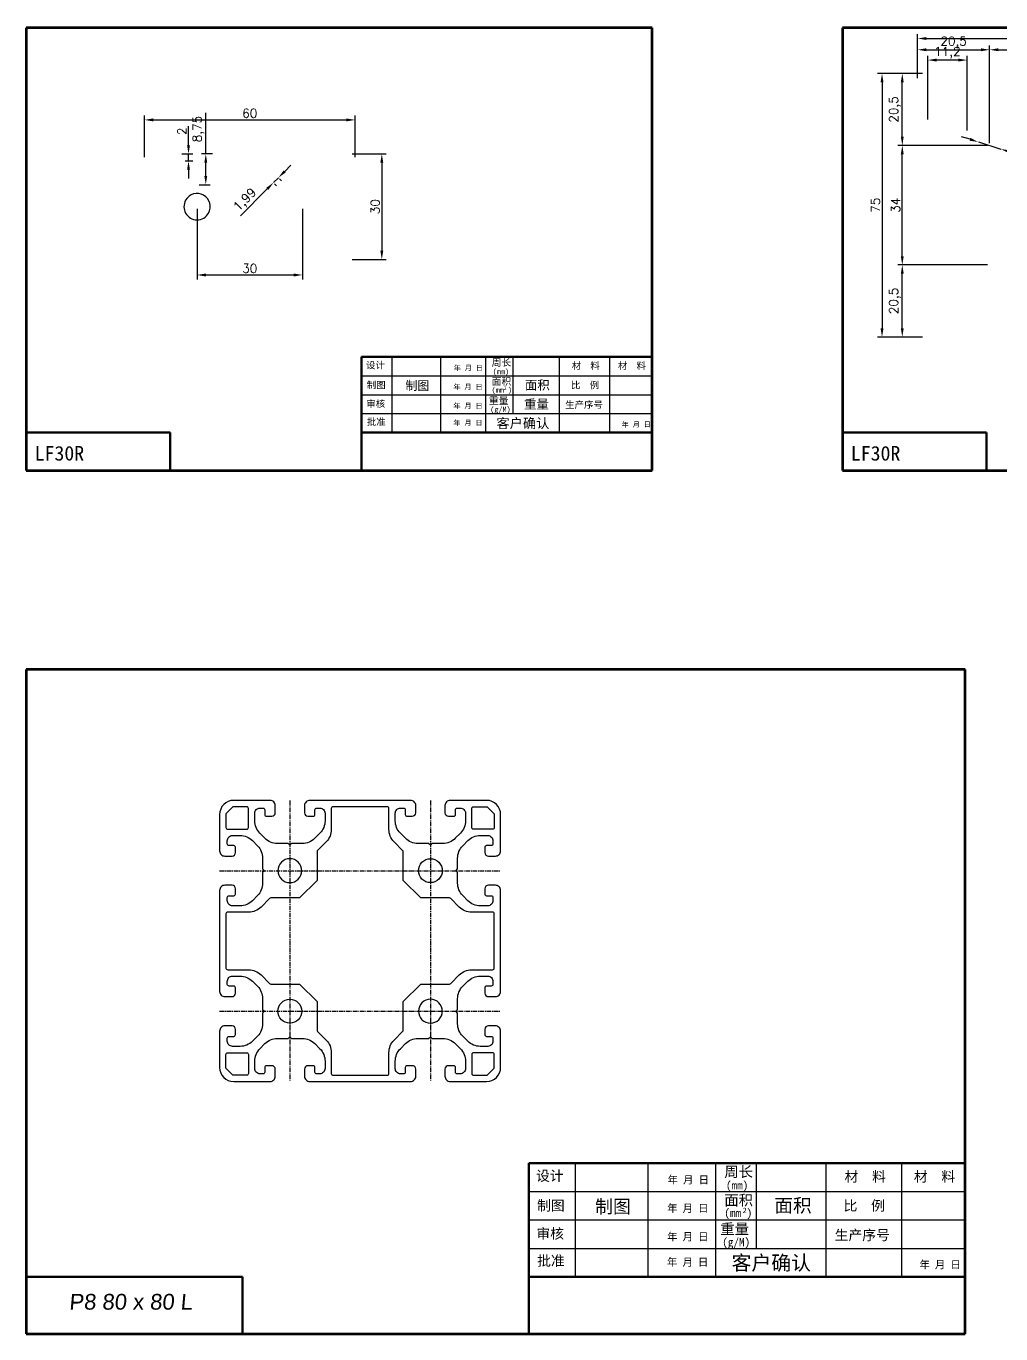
# Model space of a CAD drawing. Header units: millimetres. Extents: x 667 to 3290, y 428 to 2286.
# Drawn here: x 667.4 to 944.8, y 1030.2 to 1402.3 of the extents above; entities that cross this region are included whole.
import ezdxf

# ---------------------------------------------------------------- set-up
doc = ezdxf.new("R2010")
doc.units = ezdxf.units.MM
doc.linetypes.add('CENTER', pattern=[2, 1.25, -0.25, 0.25, -0.25])
doc.layers.add('CENT', color=4, linetype='CENTER')
doc.layers.add('细线', color=100, linetype='Continuous')
for name, color, linetype, lineweight in [('实体1', 5, 'Continuous', 50), ('标注层', 210, 'Continuous', 0), ('粗实线', 130, 'Continuous', 30)]:
    doc.layers.add(name, color=color, linetype=linetype, lineweight=lineweight)
doc.styles.add('ROMANS', font='romans.shx', dxfattribs={"oblique": 5})
doc.styles.get("Standard").update_dxf_attribs({"font": 'txt', "bigfont": 'gbcbig.shx'})
doc.styles.add('宋体', font='', dxfattribs={"height": 2.5})
doc.styles.add('文字', font='')
doc.styles.get('宋体').set_extended_font_data('SimSun')
doc.styles.get('文字').set_extended_font_data('KaiTi_GB2312')
doc.dimstyles.new('ISO-25', dxfattribs={"dimtxt": 2.5, "dimasz": 2.5, "dimexe": 1.25, "dimexo": 0.625, "dimtad": 1, "dimtxsty": 'Standard', "dimcen": 2.5, "dimadec": 0, "dimazin": 0, "dimtfac": 1, "dimtmove": 0, "dimatfit": 3, "dimfxl": 1, "dimarcsym": 0})

# ---------------------------------------------------------------- blocks, each defined once
blk = doc.blocks.new('*D1270')
at = {"layer": 'DEFPOINTS', "color": 0, "transparency": 16777216}
for p in [(923.13, 1388.81), (911, 1313.81), (923.13, 1313.81)]:
    blk.add_point(p, dxfattribs=at)
at = {"layer": '标注层', "color": 0, "lineweight": -2, "transparency": 16777216}
for p, q in [((922.5, 1388.81), (909.75, 1388.81)), ((911, 1386.31), (911, 1316.31)), ((922.5, 1313.81), (909.75, 1313.81))]:
    blk.add_line(p, q, dxfattribs=at)
at = {"layer": '标注层', "color": 0, "transparency": 16777216}
for points in [[(910.58, 1386.31), (911.42, 1386.31), (911, 1388.81)], [(910.58, 1316.31), (911.42, 1316.31), (911, 1313.81)]]:
    blk.add_solid(points, dxfattribs=at)
at = {"layer": '标注层', "color": 0, "transparency": 16777216, "insert": (909.12, 1351.31), "char_height": 2.5, "attachment_point": 5, "rotation": 90}
blk.add_mtext('75', dxfattribs=at)
blk = doc.blocks.new('*D1271')
at = {"layer": 'DEFPOINTS', "color": 0, "transparency": 16777216}
for p in [(996.13, 1398.75), (921.13, 1386.81), (996.13, 1386.81)]:
    blk.add_point(p, dxfattribs=at)
at = {"layer": '标注层', "color": 0, "lineweight": -2, "transparency": 16777216}
for p, q in [((921.13, 1387.43), (921.13, 1400)), ((996.13, 1387.43), (996.13, 1400)), ((923.63, 1398.75), (993.63, 1398.75))]:
    blk.add_line(p, q, dxfattribs=at)
at = {"layer": '标注层', "color": 0, "transparency": 16777216}
for points in [[(923.63, 1399.17), (923.63, 1398.34), (921.13, 1398.75)], [(993.63, 1399.17), (993.63, 1398.34), (996.13, 1398.75)]]:
    blk.add_solid(points, dxfattribs=at)
at = {"layer": '标注层', "color": 0, "transparency": 16777216, "insert": (958.63, 1400.63), "char_height": 2.5, "attachment_point": 5}
blk.add_mtext('75', dxfattribs=at)
blk = doc.blocks.new('*D1272')
at = {"layer": 'DEFPOINTS', "color": 0, "transparency": 16777216}
for p in [(924.03, 1392.62), (924.03, 1375.11), (935.23, 1371.91)]:
    blk.add_point(p, dxfattribs=at)
at = {"layer": '标注层', "color": 0, "lineweight": -2, "transparency": 16777216}
for p, q in [((924.03, 1375.73), (924.03, 1393.87)), ((932.73, 1392.62), (926.53, 1392.62)), ((935.23, 1372.53), (935.23, 1393.87))]:
    blk.add_line(p, q, dxfattribs=at)
at = {"layer": '标注层', "color": 0, "transparency": 16777216}
for points in [[(926.53, 1393.03), (926.53, 1392.2), (924.03, 1392.62)], [(932.73, 1393.03), (932.73, 1392.2), (935.23, 1392.62)]]:
    blk.add_solid(points, dxfattribs=at)
at = {"layer": '标注层', "color": 0, "transparency": 16777216, "insert": (929.63, 1394.7), "char_height": 2.5, "attachment_point": 5}
blk.add_mtext('11,2', dxfattribs=at)
blk = doc.blocks.new('*D1275')
at = {"layer": 'DEFPOINTS', "color": 0, "transparency": 16777216}
for p in [(941.63, 1395.55), (921.13, 1386.81), (941.63, 1368.31)]:
    blk.add_point(p, dxfattribs=at)
at = {"layer": '标注层', "color": 0, "lineweight": -2, "transparency": 16777216}
for p, q in [((921.13, 1387.43), (921.13, 1396.8)), ((923.63, 1395.55), (939.13, 1395.55)), ((941.63, 1368.93), (941.63, 1396.8))]:
    blk.add_line(p, q, dxfattribs=at)
at = {"layer": '标注层', "color": 0, "transparency": 16777216}
for points in [[(923.63, 1395.97), (923.63, 1395.13), (921.13, 1395.55)], [(939.13, 1395.97), (939.13, 1395.13), (941.63, 1395.55)]]:
    blk.add_solid(points, dxfattribs=at)
at = {"layer": '标注层', "color": 0, "transparency": 16777216, "insert": (931.38, 1397.63), "char_height": 2.5, "attachment_point": 5}
blk.add_mtext('20,5', dxfattribs=at)
blk = doc.blocks.new('*D1276')
at = {"layer": 'DEFPOINTS', "color": 0, "transparency": 16777216}
for p in [(975.63, 1395.55), (941.63, 1374.71), (975.63, 1374.71)]:
    blk.add_point(p, dxfattribs=at)
at = {"layer": '标注层', "color": 0, "lineweight": -2, "transparency": 16777216}
for p, q in [((941.63, 1375.33), (941.63, 1396.8)), ((944.13, 1395.55), (973.13, 1395.55)), ((975.63, 1375.33), (975.63, 1396.8))]:
    blk.add_line(p, q, dxfattribs=at)
at = {"layer": '标注层', "color": 0, "transparency": 16777216}
for points in [[(944.13, 1395.97), (944.13, 1395.13), (941.63, 1395.55)], [(973.13, 1395.97), (973.13, 1395.13), (975.63, 1395.55)]]:
    blk.add_solid(points, dxfattribs=at)
at = {"layer": '标注层', "color": 0, "transparency": 16777216, "insert": (958.63, 1397.43), "char_height": 2.5, "attachment_point": 5}
blk.add_mtext('34', dxfattribs=at)
blk = doc.blocks.new('*D1282')
at = {"layer": 'DEFPOINTS', "color": 0, "transparency": 16777216}
for p in [(938.43, 1369.31), (944.83, 1367.3)]:
    blk.add_point(p, dxfattribs=at)
at = {"layer": '标注层', "color": 0, "lineweight": -2, "transparency": 16777216}
for p, q in [((936.05, 1370.07), (933.67, 1370.82)), ((938.43, 1369.31), (944.83, 1367.3)), ((963.16, 1361.53), (947.21, 1366.55))]:
    blk.add_line(p, q, dxfattribs=at)
at = {"layer": '标注层', "color": 0, "transparency": 16777216}
for points in [[(936.17, 1370.46), (935.92, 1369.67), (938.43, 1369.31)], [(947.33, 1366.95), (947.08, 1366.15), (944.83, 1367.3)]]:
    blk.add_solid(points, dxfattribs=at)
at = {"layer": '标注层', "color": 0, "transparency": 16777216, "insert": (957.01, 1365.68), "char_height": 2.5, "attachment_point": 5, "rotation": 342.5245}
blk.add_mtext('{\\fTunga|b0|i0|c0|p2;4-∅6,7}', dxfattribs=at)
blk = doc.blocks.new('*D1284')
at = {"layer": 'DEFPOINTS', "color": 0, "transparency": 16777216}
for p in [(916.77, 1334.31), (941.63, 1334.31), (923.13, 1313.81)]:
    blk.add_point(p, dxfattribs=at)
at = {"layer": '标注层', "color": 0, "lineweight": -2, "transparency": 16777216}
for p, q in [((941, 1334.31), (915.52, 1334.31)), ((916.77, 1316.31), (916.77, 1331.81)), ((922.5, 1313.81), (915.52, 1313.81))]:
    blk.add_line(p, q, dxfattribs=at)
at = {"layer": '标注层', "color": 0, "transparency": 16777216}
for points in [[(916.35, 1331.81), (917.18, 1331.81), (916.77, 1334.31)], [(916.35, 1316.31), (917.18, 1316.31), (916.77, 1313.81)]]:
    blk.add_solid(points, dxfattribs=at)
at = {"layer": '标注层', "color": 0, "transparency": 16777216, "insert": (914.68, 1324.06), "char_height": 2.5, "attachment_point": 5, "rotation": 90}
blk.add_mtext('20,5', dxfattribs=at)
blk = doc.blocks.new('*D869')
at = {"layer": 'DEFPOINTS', "color": 0, "transparency": 16777216}
for p in [(916.77, 1368.31), (941.63, 1368.31), (935.23, 1334.31)]:
    blk.add_point(p, dxfattribs=at)
at = {"layer": '标注层', "color": 0, "lineweight": -2, "transparency": 16777216}
for p, q in [((941, 1368.31), (915.52, 1368.31)), ((916.77, 1336.81), (916.77, 1365.81)), ((934.6, 1334.31), (915.52, 1334.31))]:
    blk.add_line(p, q, dxfattribs=at)
at = {"layer": '标注层', "color": 0, "transparency": 16777216}
for points in [[(916.35, 1365.81), (917.18, 1365.81), (916.77, 1368.31)], [(916.35, 1336.81), (917.18, 1336.81), (916.77, 1334.31)]]:
    blk.add_solid(points, dxfattribs=at)
at = {"layer": '标注层', "color": 0, "transparency": 16777216, "insert": (914.89, 1351.31), "char_height": 2.5, "attachment_point": 5, "rotation": 90}
blk.add_mtext('34', dxfattribs=at)
blk = doc.blocks.new('*D1285')
at = {"layer": 'DEFPOINTS', "color": 0, "transparency": 16777216}
for p in [(916.77, 1388.81), (921.13, 1388.81), (935.23, 1368.31)]:
    blk.add_point(p, dxfattribs=at)
at = {"layer": '标注层', "color": 0, "lineweight": -2, "transparency": 16777216}
for p, q in [((920.5, 1388.81), (915.52, 1388.81)), ((916.77, 1370.81), (916.77, 1386.31)), ((934.6, 1368.31), (915.52, 1368.31))]:
    blk.add_line(p, q, dxfattribs=at)
at = {"layer": '标注层', "color": 0, "transparency": 16777216}
for points in [[(916.35, 1386.31), (917.18, 1386.31), (916.77, 1388.81)], [(916.35, 1370.81), (917.18, 1370.81), (916.77, 1368.31)]]:
    blk.add_solid(points, dxfattribs=at)
at = {"layer": '标注层', "color": 0, "transparency": 16777216, "insert": (914.68, 1378.56), "char_height": 2.5, "attachment_point": 5, "rotation": 90}
blk.add_mtext('20,5', dxfattribs=at)
blk = doc.blocks.new('*D870')
at = {"color": 0, "lineweight": -2, "transparency": 16777216}
for p, q in [((716.02, 1350.28), (716.02, 1330.21)), ((746.02, 1350.28), (746.02, 1330.21)), ((718.52, 1331.46), (743.52, 1331.46))]:
    blk.add_line(p, q, dxfattribs=at)
at = {"color": 0, "transparency": 16777216}
for points in [[(718.52, 1331.88), (718.52, 1331.04), (716.02, 1331.46)], [(743.52, 1331.88), (743.52, 1331.04), (746.02, 1331.46)]]:
    blk.add_solid(points, dxfattribs=at)
at = {"layer": 'DEFPOINTS', "color": 0, "transparency": 16777216}
for p in [(716.02, 1350.9, -481.94), (746.02, 1350.9, -481.94), (746.02, 1331.46)]:
    blk.add_point(p, dxfattribs=at)
at = {"color": 0, "transparency": 16777216, "insert": (731.02, 1333.34), "char_height": 2.5, "attachment_point": 5}
blk.add_mtext('30', dxfattribs=at)
blk = doc.blocks.new('*D871')
at = {"color": 0, "lineweight": -2, "transparency": 16777216}
for p, q in [((713.58, 1368.4), (713.58, 1373.82)), ((711.64, 1365.9), (714.83, 1365.9)), ((713.58, 1363.9), (713.58, 1365.9)), ((712.64, 1363.9), (714.83, 1363.9)), ((713.58, 1361.4), (713.58, 1358.9))]:
    blk.add_line(p, q, dxfattribs=at)
at = {"color": 0, "transparency": 16777216}
for points in [[(713.16, 1368.4), (713.99, 1368.4), (713.58, 1365.9)], [(713.16, 1361.4), (713.99, 1361.4), (713.58, 1363.9)]]:
    blk.add_solid(points, dxfattribs=at)
at = {"layer": 'DEFPOINTS', "color": 0, "transparency": 16777216}
for p in [(711.02, 1365.9, -481.94), (712.02, 1363.9, -481.94), (713.58, 1363.9)]:
    blk.add_point(p, dxfattribs=at)
at = {"color": 0, "transparency": 16777216, "insert": (711.7, 1372.36), "char_height": 2.5, "attachment_point": 5, "rotation": 90}
blk.add_mtext('2', dxfattribs=at)
blk = doc.blocks.new('*D872')
at = {"color": 0, "lineweight": -2, "transparency": 16777216}
for p, q in [((718.49, 1365.9), (718.49, 1377.57)), ((720.39, 1365.9), (717.24, 1365.9)), ((718.49, 1359.65), (718.49, 1363.4)), ((716.64, 1357.15), (719.74, 1357.15))]:
    blk.add_line(p, q, dxfattribs=at)
at = {"color": 0, "transparency": 16777216}
for points in [[(718.07, 1363.4), (718.91, 1363.4), (718.49, 1365.9)], [(718.07, 1359.65), (718.91, 1359.65), (718.49, 1357.15)]]:
    blk.add_solid(points, dxfattribs=at)
at = {"layer": 'DEFPOINTS', "color": 0, "transparency": 16777216}
for p in [(718.49, 1365.9), (721.02, 1365.9, -481.94), (716.02, 1357.15, -481.94)]:
    blk.add_point(p, dxfattribs=at)
at = {"color": 0, "transparency": 16777216, "insert": (716.41, 1372.98), "char_height": 2.5, "attachment_point": 5, "rotation": 90}
blk.add_mtext('8,75', dxfattribs=at)
blk = doc.blocks.new('*D873')
at = {"color": 0, "lineweight": -2, "transparency": 16777216}
for p, q in [((740.95, 1360.92), (742.72, 1362.69)), ((739.18, 1359.15), (737.77, 1357.74)), ((739.49, 1358.85), (740.06, 1358.27)), ((736, 1355.98), (728.34, 1348.32)), ((738.08, 1357.44), (738.65, 1356.86))]:
    blk.add_line(p, q, dxfattribs=at)
at = {"color": 0, "transparency": 16777216}
for points in [[(740.65, 1361.22), (741.24, 1360.63), (739.18, 1359.15)], [(735.71, 1356.27), (736.3, 1355.68), (737.77, 1357.74)]]:
    blk.add_solid(points, dxfattribs=at)
at = {"layer": 'DEFPOINTS', "color": 0, "transparency": 16777216}
for p in [(739.04, 1359.29, -481.94), (739.18, 1359.15), (737.63, 1357.88, -481.94)]:
    blk.add_point(p, dxfattribs=at)
at = {"color": 0, "transparency": 16777216, "insert": (729.82, 1352.73), "char_height": 2.5, "attachment_point": 5, "rotation": 45}
blk.add_mtext('1,99', dxfattribs=at)
blk = doc.blocks.new('*D874')
at = {"color": 0, "lineweight": -2, "transparency": 16777216}
for p, q in [((760.14, 1365.9), (769.85, 1365.9)), ((768.6, 1363.4), (768.6, 1338.4)), ((760.14, 1335.9), (769.85, 1335.9))]:
    blk.add_line(p, q, dxfattribs=at)
at = {"color": 0, "transparency": 16777216}
for points in [[(768.18, 1363.4), (769.02, 1363.4), (768.6, 1365.9)], [(768.18, 1338.4), (769.02, 1338.4), (768.6, 1335.9)]]:
    blk.add_solid(points, dxfattribs=at)
at = {"layer": 'DEFPOINTS', "color": 0, "transparency": 16777216}
for p in [(759.52, 1365.9, -481.94), (759.52, 1335.9, -481.94), (768.6, 1335.9)]:
    blk.add_point(p, dxfattribs=at)
at = {"color": 0, "transparency": 16777216, "insert": (766.72, 1350.9), "char_height": 2.5, "attachment_point": 5, "rotation": 90}
blk.add_mtext('30', dxfattribs=at)
blk = doc.blocks.new('*D875')
at = {"color": 0, "lineweight": -2, "transparency": 16777216}
for p, q in [((701.02, 1365.03), (701.02, 1376.84)), ((761.02, 1365.03), (761.02, 1376.84)), ((703.52, 1375.59), (758.52, 1375.59))]:
    blk.add_line(p, q, dxfattribs=at)
at = {"color": 0, "transparency": 16777216}
for points in [[(703.52, 1376.01), (703.52, 1375.18), (701.02, 1375.59)], [(758.52, 1376.01), (758.52, 1375.18), (761.02, 1375.59)]]:
    blk.add_solid(points, dxfattribs=at)
at = {"layer": 'DEFPOINTS', "color": 0, "transparency": 16777216}
for p in [(761.02, 1375.59), (701.02, 1364.4, -481.94), (761.02, 1364.4, -481.94)]:
    blk.add_point(p, dxfattribs=at)
at = {"color": 0, "transparency": 16777216, "insert": (731.02, 1377.47), "char_height": 2.5, "attachment_point": 5}
blk.add_mtext('60', dxfattribs=at)
blk = doc.blocks.new('001.0021.002.00')
for points in [[(4.15, -58.5, 0.414214), (5.65, -60), (34.35, -60, 0.414214), (35.85, -58.5), (35.85, -56.45, 0.424695), (34.85, -55.5), (33.35, -55.5, 0.414214), (32.85, -56), (32.85, -57.32, -0.414214), (32.35, -57.82), (31.5, -57.82, -0.414214), (30, -56.32), (30, -54.19, -0.198912), (31.46, -50.66), (32.91, -49.21, -0.198912), (36.44, -47.75), (39.5, -47.75), (40, -47.25), (40.5, -47.75), (43.56, -47.75, -0.198912), (47.09, -49.21), (48.54, -50.66, -0.198912), (50, -54.19), (50, -56.32, -0.414214), (48.5, -57.82), (47.65, -57.82, -0.414214), (47.15, -57.32), (47.15, -56, 0.414214), (46.65, -55.5), (45.15, -55.5, 0.424695), (44.15, -56.45), (44.15, -58.5, 0.414214), (45.65, -60), (56, -60, 0.414214), (60, -56), (60, -45.65, 0.414214), (58.5, -44.15), (56.5, -44.15, 0.414214), (55.5, -45.15), (55.5, -46.65, 0.414214), (56, -47.15), (57.32, -47.15, -0.414214), (57.82, -47.65), (57.82, -48.5, -0.414214), (56.32, -50), (54.19, -50, -0.198912), (50.66, -48.54), (49.21, -47.09, -0.198912), (47.75, -43.56), (47.75, -40.5), (47.25, -40), (47.75, -39.5), (47.75, -36.44, -0.198912), (49.21, -32.91), (50.66, -31.46, -0.198912), (54.19, -30), (56.32, -30, -0.414214), (57.82, -31.5), (57.82, -32.35, -0.414214), (57.32, -32.85), (56, -32.85, 0.414214), (55.5, -33.35), (55.5, -34.85, 0.414214), (56.5, -35.85), (58.5, -35.85, 0.414214), (60, -34.35), (60, -5.65, 0.414214), (58.5, -4.15), (56.5, -4.15, 0.414214), (55.5, -5.15), (55.5, -6.65, 0.414214), (56, -7.15), (57.32, -7.15, -0.414214), (57.82, -7.65), (57.82, -8.5, -0.414214), (56.32, -10), (54.19, -10, -0.198912), (50.66, -8.54), (49.21, -7.09, -0.198912), (47.75, -3.56), (47.75, -0.5), (47.25, 0), (47.75, 0.5), (47.75, 3.56, -0.198912), (49.21, 7.09), (50.66, 8.54, -0.198912), (54.19, 10), (56.32, 10, -0.414214), (57.82, 8.5), (57.82, 7.65, -0.414214), (57.32, 7.15), (56, 7.15, 0.414214), (55.5, 6.65), (55.5, 5.15, 0.414214), (56.5, 4.15), (58.5, 4.15, 0.414214), (60, 5.65), (60, 16, 0.414214), (56, 20), (45.65, 20, 0.414214), (44.15, 18.5), (44.15, 16.45, 0.424695), (45.15, 15.5), (46.65, 15.5, 0.414214), (47.15, 16), (47.15, 17.32, -0.414214), (47.65, 17.82), (48.5, 17.82, -0.414214), (50, 16.32), (50, 14.19, -0.198912), (48.54, 10.66), (47.09, 9.21, -0.198912), (43.56, 7.75), (40.5, 7.75), (40, 7.25), (39.5, 7.75), (36.44, 7.75, -0.198912), (32.91, 9.21), (31.46, 10.66, -0.198912), (30, 14.19), (30, 16.32, -0.414214), (31.5, 17.82), (32.35, 17.82, -0.414214), (32.85, 17.32), (32.85, 16, 0.414214), (33.35, 15.5), (34.85, 15.5, 0.424695), (35.85, 16.45), (35.85, 18.5, 0.414214), (34.35, 20), (5.65, 20, 0.414214), (4.15, 18.5), (4.15, 16.5, 0.414214), (5.15, 15.5), (6.65, 15.5, 0.414214), (7.15, 16), (7.15, 17.32, -0.414214), (7.65, 17.82), (8.5, 17.82, -0.414214), (10, 16.32), (10, 14.19, -0.198912), (8.54, 10.66), (7.09, 9.21, -0.198912), (3.56, 7.75), (0.5, 7.75), (0, 7.25), (-0.5, 7.75), (-3.56, 7.75, -0.198912), (-7.09, 9.21), (-8.54, 10.66, -0.198912), (-10, 14.19), (-10, 16.32, -0.414214), (-8.5, 17.82), (-7.65, 17.82, -0.414214), (-7.15, 17.32), (-7.15, 16, 0.414214), (-6.65, 15.5), (-5.15, 15.5, 0.414214), (-4.15, 16.5), (-4.15, 18.5, 0.414214), (-5.65, 20), (-16, 20, 0.414214), (-20, 16), (-20, 5.65, 0.414214), (-18.5, 4.15), (-16.45, 4.15, 0.424695), (-15.5, 5.15), (-15.5, 6.65, 0.414214), (-16, 7.15), (-17.32, 7.15, -0.414214), (-17.82, 7.65), (-17.82, 8.5, -0.414214), (-16.32, 10), (-14.19, 10, -0.198912), (-10.66, 8.54), (-9.21, 7.09, -0.198912), (-7.75, 3.56), (-7.75, 0.5), (-7.25, 0), (-7.75, -0.5), (-7.75, -3.56, -0.198912), (-9.21, -7.09), (-10.66, -8.54, -0.198912), (-14.19, -10), (-16.32, -10, -0.414214), (-17.82, -8.5), (-17.82, -7.65, -0.414214), (-17.32, -7.15), (-16, -7.15, 0.414214), (-15.5, -6.65), (-15.5, -5.15, 0.424695), (-16.45, -4.15), (-18.5, -4.15, 0.414214), (-20, -5.65), (-20, -34.35, 0.414214), (-18.5, -35.85), (-16.45, -35.85, 0.424695), (-15.5, -34.85), (-15.5, -33.35, 0.414214), (-16, -32.85), (-17.32, -32.85, -0.414214), (-17.82, -32.35), (-17.82, -31.5, -0.414214), (-16.32, -30), (-14.19, -30, -0.198912), (-10.66, -31.46), (-9.21, -32.91, -0.198912), (-7.75, -36.44), (-7.75, -39.5), (-7.25, -40), (-7.75, -40.5), (-7.75, -43.56, -0.198912), (-9.21, -47.09), (-10.66, -48.54, -0.198912), (-14.19, -50), (-16.32, -50, -0.414214), (-17.82, -48.5), (-17.82, -47.65, -0.414214), (-17.32, -47.15), (-16, -47.15, 0.414214), (-15.5, -46.65), (-15.5, -45.15, 0.424695), (-16.45, -44.15), (-18.5, -44.15, 0.414214), (-20, -45.65), (-20, -56, 0.414214), (-16, -60), (-5.65, -60, 0.414214), (-4.15, -58.5), (-4.15, -56.5, 0.414214), (-5.15, -55.5), (-6.65, -55.5, 0.414214), (-7.15, -56), (-7.15, -57.32, -0.414214), (-7.65, -57.82), (-8.5, -57.82, -0.414214), (-10, -56.32), (-10, -54.19, -0.198912), (-8.54, -50.66), (-7.09, -49.21, -0.198912), (-3.56, -47.75), (-0.5, -47.75), (0, -47.25), (0.5, -47.75), (3.56, -47.75, -0.198912), (7.09, -49.21), (8.54, -50.66, -0.198912), (10, -54.19), (10, -56.32, -0.414214), (8.5, -57.82), (7.65, -57.82, -0.414214), (7.15, -57.32), (7.15, -56, 0.414214), (6.65, -55.5), (5.15, -55.5, 0.414214), (4.15, -56.5)], [(45.42, -32.25, 0.198912), (45.78, -32.1), (48.21, -29.66, -0.198912), (51.75, -28.2), (57.7, -28.2, 0.414214), (58.2, -27.7), (58.2, -12.3, 0.414214), (57.7, -11.8), (51.75, -11.8, -0.198912), (48.21, -10.34), (45.78, -7.9, 0.198912), (45.42, -7.75), (37.25, -7.75), (32.25, -2.75), (32.25, 5.42, 0.198912), (32.1, 5.78), (29.66, 8.21, -0.198912), (28.2, 11.75), (28.2, 17.7, 0.414214), (27.7, 18.2), (12.3, 18.2, 0.414214), (11.8, 17.7), (11.8, 11.75, -0.198912), (10.34, 8.21), (7.9, 5.78, 0.198912), (7.75, 5.42), (7.75, -2.75), (2.75, -7.75), (-5.42, -7.75, 0.198912), (-5.78, -7.9), (-8.21, -10.34, -0.198912), (-11.75, -11.8), (-17.7, -11.8, 0.414214), (-18.2, -12.3), (-18.2, -27.7, 0.414214), (-17.7, -28.2), (-11.75, -28.2, -0.198912), (-8.21, -29.66), (-5.78, -32.1, 0.198912), (-5.42, -32.25), (2.75, -32.25), (7.75, -37.25), (7.75, -45.42, 0.198912), (7.9, -45.78), (10.34, -48.21, -0.198912), (11.8, -51.75), (11.8, -57.7, 0.414214), (12.3, -58.2), (27.7, -58.2, 0.414214), (28.2, -57.7), (28.2, -51.75, -0.198912), (29.66, -48.21), (32.1, -45.78, 0.198912), (32.25, -45.42), (32.25, -37.25), (37.25, -32.25)], [(-12.3, 18.2), (-16.2, 18.2), (-18.2, 16.2), (-18.2, 12.3, 0.414214), (-17.7, 11.8), (-12.3, 11.8, 0.414214), (-11.8, 12.3), (-11.8, 17.7, 0.414214)], [(52.3, 18.2), (56.2, 18.2), (58.2, 16.2), (58.2, 12.3, -0.414214), (57.7, 11.8), (52.3, 11.8, -0.414214), (51.8, 12.3), (51.8, 17.7, -0.414214)], [(2.4, -2.4, 0.414214), (2.4, 2.4, 0.414214), (-2.4, 2.4, 0.414214), (-2.4, -2.4, 0.414214)], [(37.6, -2.4, -0.414214), (37.6, 2.4, -0.414214), (42.4, 2.4, -0.414214), (42.4, -2.4, -0.414214)], [(2.4, -37.6, -0.414214), (2.4, -42.4, -0.414214), (-2.4, -42.4, -0.414214), (-2.4, -37.6, -0.414214)], [(37.6, -37.6, 0.414214), (37.6, -42.4, 0.414214), (42.4, -42.4, 0.414214), (42.4, -37.6, 0.414214)], [(-12.3, -58.2), (-16.2, -58.2), (-18.2, -56.2), (-18.2, -52.3, -0.414214), (-17.7, -51.8), (-12.3, -51.8, -0.414214), (-11.8, -52.3), (-11.8, -57.7, -0.414214)], [(52.3, -58.2), (56.2, -58.2), (58.2, -56.2), (58.2, -52.3, 0.414214), (57.7, -51.8), (52.3, -51.8, 0.414214), (51.8, -52.3), (51.8, -57.7, 0.414214)]]:
    blk.add_lwpolyline(points, format="xyb", close=True)
at = {"layer": 'CENT'}
for p, q in [((0, 20), (0, -60)), ((40, 20), (40, -60)), ((-20, 0), (60, 0)), ((-20, -40), (60, -40))]:
    blk.add_line(p, q, dxfattribs=at)

msp = doc.modelspace()

# ---------------------------------------------------------------- linework, layer by layer
for start, end in [(60.46601, 150.46601), (150.46601, 209.53399), (330.46601, 60.46601), (209.53399, 330.43831)]:
    msp.add_arc((716.019, 1350.9, -481.94), 3.75, start, end)
at = {"layer": '实体1', "lineweight": 70}
for p, q in [((845.554, 1401.807), (667.354, 1401.807)), ((667.354, 1401.807), (667.354, 1275.807)), ((845.554, 1275.807), (845.554, 1401.807)), ((1077.904, 1401.807), (899.704, 1401.807)), ((899.704, 1401.807), (899.704, 1275.807)), ((667.354, 1275.807), (845.554, 1275.807)), ((899.704, 1275.807), (1077.904, 1275.807)), ((934.654, 1219.162), (667.354, 1219.162)), ((667.354, 1219.162), (667.354, 1030.162)), ((934.654, 1030.162), (934.654, 1219.162)), ((667.354, 1030.162), (934.654, 1030.162))]:
    msp.add_line(p, q, dxfattribs=at)
at = {"layer": '实体1'}
for p, q in [((834.754, 1401.807), (818.554, 1401.807)), ((762.78, 1308.207), (845.554, 1308.207)), ((762.78, 1275.807), (762.78, 1308.207)), ((667.354, 1286.607), (708.385, 1286.607)), ((708.385, 1286.607), (708.385, 1275.807)), ((762.78, 1286.607), (769.954, 1286.607)), ((769.954, 1286.607), (845.554, 1286.607)), ((899.704, 1286.607), (940.736, 1286.607)), ((940.736, 1286.607), (940.736, 1275.807)), ((918.454, 1219.162), (894.154, 1219.162)), ((810.493, 1078.762), (934.654, 1078.762)), ((810.493, 1030.162), (810.493, 1078.762)), ((667.354, 1046.362), (728.901, 1046.362)), ((728.901, 1046.362), (728.901, 1030.162)), ((810.493, 1046.362), (821.254, 1046.362)), ((821.254, 1046.362), (934.654, 1046.362))]:
    msp.add_line(p, q, dxfattribs=at)
at = {"layer": '细线', "color": 5}
for p, q in [((771.583, 1286.607), (771.583, 1308.207)), ((785.403, 1286.607), (785.403, 1308.207)), ((798.261, 1286.607), (798.261, 1308.207)), ((805.98, 1292.007), (805.98, 1308.207)), ((819.203, 1286.607), (819.203, 1308.207)), ((833.554, 1286.607), (833.554, 1308.207)), ((762.78, 1302.807), (845.554, 1302.807)), ((762.78, 1297.407), (845.554, 1297.407)), ((762.78, 1292.007), (845.554, 1292.007)), ((823.698, 1046.362), (823.698, 1078.762)), ((844.428, 1046.362), (844.428, 1078.762)), ((863.715, 1046.362), (863.715, 1078.762)), ((875.293, 1054.462), (875.293, 1078.762)), ((895.127, 1046.362), (895.127, 1078.762)), ((916.654, 1046.362), (916.654, 1078.762)), ((810.493, 1070.662), (934.654, 1070.662)), ((810.493, 1062.562), (934.654, 1062.562)), ((810.493, 1054.462), (934.654, 1054.462))]:
    msp.add_line(p, q, dxfattribs=at)

# ---------------------------------------------------------------- block references
msp.add_blockref('001.0021.002.00', (742.433, 1161.959))

# ---------------------------------------------------------------- texts
at = {"layer": '实体1'}
for s, height, style, p in [('设计', 1.92, '宋体', (764.114, 1304.834)), ('周长', 1.9968, '宋体', (799.858, 1305.565)), ('材  料', 1.92, '宋体', (822.675, 1304.685)), ('材  料', 1.92, '宋体', (835.821, 1304.685)), ('年 月 日', 1.44, '宋体', (789.09, 1304.311)), ('面积', 1.9968, '宋体', (799.858, 1300.165)), ('(mm)', 1.56, '文字', (800.158, 1303.207)), ('制图', 1.92, '宋体', (764.318, 1299.189)), ('制图', 2.496, '宋体', (775.33, 1298.712)), ('年 月 日', 1.44, '宋体', (789.001, 1298.911)), ('(mm )', 1.56, '文字', (799.85, 1297.964)), ('2', 1.03, '文字', (803.326, 1298.711)), ('面积', 2.5958, '宋体', (809.345, 1298.86)), ('比  例', 1.92, '宋体', (822.49, 1299.166)), ('审核', 1.92, '宋体', (764.191, 1293.86)), ('年 月 日', 1.44, '宋体', (789.001, 1293.511)), ('重量', 1.9968, '宋体', (799.092, 1294.712)), ('重量', 2.5958, '宋体', (809.104, 1293.403)), ('生产序号', 1.92, '宋体', (820.794, 1293.586)), ('(g/M)', 1.56, '文字', (799.457, 1292.429)), ('批准', 1.92, '宋体', (764.331, 1288.717)), ('年 月 日', 1.44, '宋体', (788.974, 1288.688)), ('客户确认', 2.7648, '宋体', (801.221, 1287.893)), ('年 月 日', 1.44, '宋体', (836.888, 1288.222)), ('LF30R', 4.1472, '宋体', (669.763, 1278.659)), ('LF30R', 4.1472, '宋体', (902.114, 1278.659)), ('设计', 2.88, '宋体', (812.494, 1073.702)), ('年 月 日', 2.16, '宋体', (849.959, 1072.918)), ('周长', 2.9952, '宋体', (866.11, 1074.798)), ('材  料', 2.88, '宋体', (900.336, 1073.479)), ('材  料', 2.88, '宋体', (920.055, 1073.479)), ('(mm)', 2.34, '文字', (866.561, 1071.261)), ('制图', 2.88, '宋体', (812.8, 1065.235)), ('制图', 3.744, '宋体', (829.318, 1064.519)), ('面积', 2.9952, '宋体', (866.11, 1066.698)), ('面积', 3.8938, '宋体', (880.341, 1064.742)), ('比  例', 2.88, '宋体', (900.059, 1065.201)), ('年 月 日', 2.16, '宋体', (849.825, 1064.818)), ('(mm )', 2.34, '文字', (866.098, 1063.398)), ('2', 1.544, '文字', (871.312, 1064.518)), ('审核', 2.88, '宋体', (812.609, 1057.241)), ('重量', 2.9952, '宋体', (864.961, 1058.52)), ('年 月 日', 2.16, '宋体', (849.825, 1056.718)), ('(g/M)', 2.34, '文字', (865.508, 1055.095)), ('生产序号', 2.88, '宋体', (897.514, 1056.83)), ('客户确认', 4.1472, '宋体', (868.155, 1048.291)), ('批准', 2.88, '宋体', (812.819, 1049.527)), ('年 月 日', 2.16, '宋体', (849.785, 1049.484)), ('年 月 日', 2.16, '宋体', (921.655, 1048.785))]:
    msp.add_text(s, height=height, dxfattribs=dict(at, style=style)).set_placement(p)
at = {"layer": '粗实线', "insert": (679.536, 1041.53), "char_height": 4.48243, "width": 39.87667, "attachment_point": 1, "style": 'ROMANS'}
msp.add_mtext('{\\fArial|b0|i0|c238|p34;P8 80 x 80 L}', dxfattribs=at)

# ---------------------------------------------------------------- dimensions: what is measured, and where the dimension line sits
for base, p1, p2, picture, middle in [((761.019, 1375.592), (701.019, 1364.4, -481.94), (761.019, 1364.4, -481.94), '*D875', (731.019, 1377.467)), ((746.019, 1331.461), (716.019, 1350.9, -481.94), (746.019, 1350.9, -481.94), '*D870', (731.019, 1333.336))]:
    dim = msp.add_linear_dim(base=base, p1=p1, p2=p2, dimstyle='ISO-25')
    dim.commit()
    dim.dimension.update_dxf_attribs({"geometry": picture, "text_midpoint": middle})
for base, p1, p2, picture, middle in [((718.492, 1365.9), (716.019, 1357.15, -481.94), (721.019, 1365.9, -481.94), '*D872', (716.408, 1372.984)), ((768.6, 1335.9), (759.519, 1365.9, -481.94), (759.519, 1335.9, -481.94), '*D874', (766.725, 1350.9))]:
    dim = msp.add_linear_dim(base=base, p1=p1, p2=p2, angle=90, dimstyle='ISO-25')
    dim.commit()
    dim.dimension.update_dxf_attribs({"geometry": picture, "text_midpoint": middle})
for base, p1, p2, angle, picture, middle, dimtype in [((713.576, 1363.9), (711.019, 1365.9, -481.94), (712.019, 1363.9, -481.94), 90, '*D871', (713.576, 1372.359), 160), ((739.18, 1359.153), (737.634, 1357.88, -481.94), (739.044, 1359.29, -481.94), 45, '*D873', (731.289, 1351.262), 161)]:
    dim = msp.add_linear_dim(base=base, p1=p1, p2=p2, angle=angle, dimstyle='ISO-25')
    dim.commit()
    dim.dimension.update_dxf_attribs({"geometry": picture, "text_midpoint": middle, "dimtype": dimtype})
at = {"layer": '标注层'}
for base, p1, p2, picture, middle in [((996.13, 1398.753), (921.13, 1386.808), (996.13, 1386.808), '*D1271', (958.63, 1400.628)), ((941.63, 1395.552), (921.13, 1386.808), (941.63, 1368.308), '*D1275', (931.38, 1397.635)), ((924.03, 1392.616), (935.23, 1371.908), (924.03, 1375.108), '*D1272', (929.63, 1394.7)), ((975.63, 1395.552), (941.63, 1374.708), (975.63, 1374.708), '*D1276', (958.63, 1397.427))]:
    dim = msp.add_linear_dim(base=base, p1=p1, p2=p2, dimstyle='ISO-25', dxfattribs=at)
    dim.commit()
    dim.dimension.update_dxf_attribs({"geometry": picture, "text_midpoint": middle})
for base, p1, p2, picture, middle in [((910.999, 1313.808), (923.13, 1388.808), (923.13, 1313.808), '*D1270', (909.124, 1351.308)), ((916.766, 1388.808), (935.23, 1368.308), (921.13, 1388.808), '*D1285', (914.683, 1378.558)), ((916.766, 1368.308), (935.23, 1334.308), (941.63, 1368.308), '*D869', (914.891, 1351.308)), ((916.766, 1334.308), (923.13, 1313.808), (941.63, 1334.308), '*D1284', (914.683, 1324.058))]:
    dim = msp.add_linear_dim(base=base, p1=p1, p2=p2, angle=90, dimstyle='ISO-25', dxfattribs=at)
    dim.commit()
    dim.dimension.update_dxf_attribs({"geometry": picture, "text_midpoint": middle})
dim = msp.add_diameter_dim_2p(p1=(938.434, 1369.314), p2=(944.825, 1367.302), text='{\\fTunga|b0|i0|c0|p2;4-<>}', dimstyle='ISO-25', dxfattribs=at)
dim.commit()
dim.dimension.update_dxf_attribs({"geometry": '*D1282', "text_midpoint": (957.014, 1365.68)})

doc.saveas('drawing.dxf')
